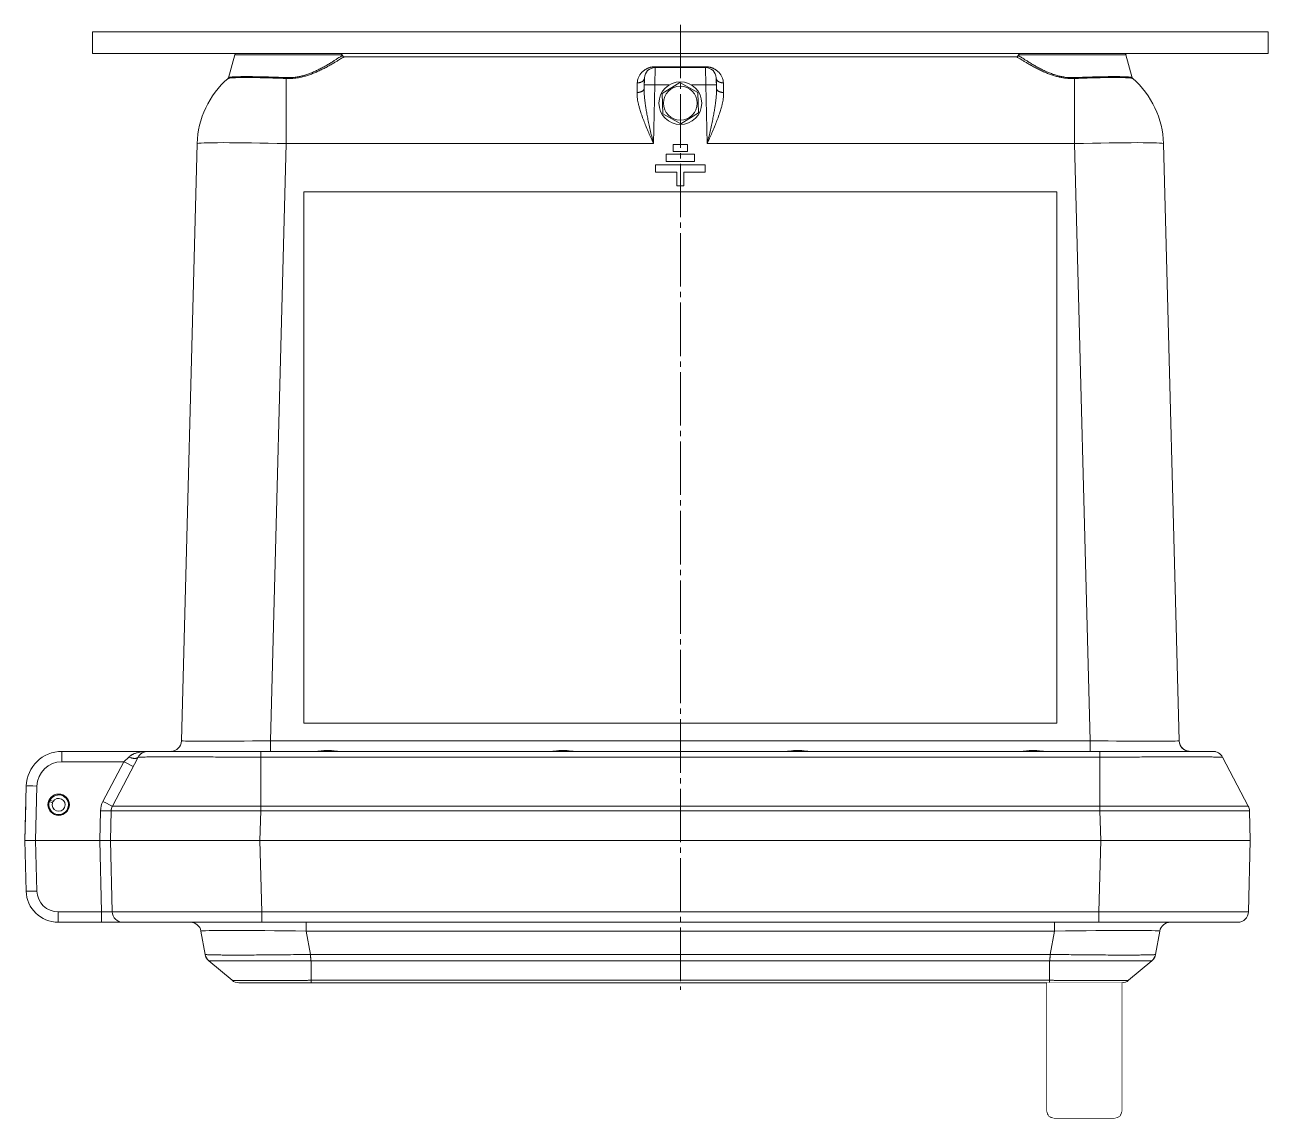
# Model space of a CAD drawing. Header units: millimetres. Extents: x -922 to 949, y -705 to 942.
# Drawn here: x -184 to 165, y -613.6 to -306.6 of the extents above; entities that cross this region are included whole.
import ezdxf

# ---------------------------------------------------------------- set-up
doc = ezdxf.new("R2010")
doc.units = ezdxf.units.MM
for name, pattern in [('K5LT_AUXILIARY', [0]), ('K5LT_AXLED', [19.5, 15, -1.5, 1.5, -1.5]), ('K5LT_THIN', [0])]:
    doc.linetypes.add(name, pattern=pattern)

# ---------------------------------------------------------------- blocks, each defined once
blk = doc.blocks.new('U9')
at = {"color": 232, "linetype": 'K5LT_AUXILIARY', "lineweight": 18, "true_color": 0xc52b79}
for p, q in [((105.73, -353.57), (-105.73, -353.57)), ((-105.73, -353.57), (-105.73, -502.73)), ((105.73, -353.57), (105.73, -502.73)), ((105.73, -502.73), (-105.73, -502.73))]:
    blk.add_line(p, q, dxfattribs=at)
blk = doc.blocks.new('U10')
at = {"color": 7, "linetype": 'K5LT_THIN', "lineweight": 18}
for p, q in [((2.02, -340.2), (-1.98, -340.2)), ((-1.98, -340.2), (-1.98, -342.2)), ((2.02, -342.2), (2.02, -340.2)), ((-4.01, -343), (-4.01, -344.99)), ((3.99, -343), (-4.01, -343)), ((-4.01, -345), (-4.01, -344.99)), ((-4.01, -344.99), (3.99, -344.99)), ((-4.01, -345), (3.99, -345)), ((-1.98, -342.2), (2.02, -342.2)), ((-1.98, -342.2), (-1.98, -342.2)), ((-1.98, -342.2), (2.02, -342.2)), ((2.02, -342.2), (2.02, -342.2)), ((3.99, -344.99), (3.99, -343)), ((3.99, -345), (3.99, -344.99)), ((-7, -345.99), (-7, -347.99)), ((7, -345.99), (-7, -345.99)), ((-7, -347.99), (-1.01, -347.99)), ((-7, -348), (-7, -347.99)), ((-7, -348), (-1.01, -348)), ((-1.01, -347.99), (-1.01, -351.89)), ((0.99, -347.99), (7, -347.99)), ((0.99, -351.89), (0.99, -347.99)), ((0.99, -348), (7, -348)), ((7, -347.99), (7, -345.99)), ((7, -348), (7, -347.99)), ((-1.01, -351.89), (-1.01, -351.89)), ((-1.01, -351.89), (0.99, -351.89)), ((-1.01, -351.89), (0.99, -351.89)), ((0.99, -351.89), (0.99, -351.89))]:
    blk.add_line(p, q, dxfattribs=at)
blk = doc.blocks.new('U8')
at = {"color": 30, "linetype": 'K5LT_AXLED', "lineweight": 18, "true_color": 0xff8000}
blk.add_line((0, -306.65), (0, -577.65), dxfattribs=at)
at = {"color": 7, "linetype": 'K5LT_THIN', "lineweight": 18}
for p, q in [((-165, -314.65), (-165, -308.65)), ((-165, -308.65), (165, -308.65)), ((165, -314.65), (165, -308.65)), ((-165, -314.65), (165, -314.65)), ((-126.83, -321.48), (-125.1, -315.02)), ((-125.1, -315.02), (-94.9, -315.02)), ((-94.83, -315.28), (-94.9, -315.02)), ((-94.84, -315.28), (-94.83, -315.28)), ((-94.36, -315.65), (94.36, -315.65)), ((-94.35, -315.65), (-94.36, -315.65)), ((-94.35, -315.65), (-94.36, -315.65)), ((94.36, -315.65), (94.35, -315.65)), ((94.36, -315.65), (94.35, -315.65)), ((94.83, -315.28), (94.9, -315.02)), ((94.83, -315.28), (94.84, -315.28)), ((94.9, -315.02), (125.1, -315.02)), ((126.83, -321.48), (125.1, -315.02)), ((-7.13, -323.52), (-7.08, -318.65)), ((-7.08, -318.43), (7.08, -318.43)), ((-7.08, -318.43), (-7.08, -318.65)), ((-7.08, -318.65), (7.08, -318.65)), ((7.08, -318.43), (7.08, -318.65)), ((7.13, -323.52), (7.08, -318.65)), ((-126.97, -321.71), (-126.96, -321.71)), ((-126.97, -321.71), (-126.96, -321.71)), ((-126.97, -321.71), (-126.97, -321.71)), ((-126.97, -321.71), (-126.96, -321.71)), ((-126.97, -321.71), (-126.97, -321.71)), ((-126.83, -321.48), (-126.81, -321.46)), ((-110.65, -321.71), (-110.65, -339.99)), ((-12.08, -322.94), (-12.15, -325.63)), ((-10.08, -321.57), (-10.15, -324.48)), ((-10.15, -324.48), (-10.13, -323.52)), ((-10.13, -323.52), (-10.08, -321.57)), ((-7.56, -339.99), (-7.13, -323.52)), ((-7.13, -323.52), (-3.11, -323.52)), ((-5.07, -325.89), (-0.15, -322.88)), ((-0.15, -322.88), (4.92, -325.63)), ((3.11, -323.52), (7.13, -323.52)), ((7.56, -339.99), (7.13, -323.52)), ((10.13, -323.52), (10.08, -321.57)), ((10.08, -321.57), (10.15, -324.48)), ((10.15, -324.48), (10.13, -323.52)), ((12.08, -322.94), (12.15, -325.63)), ((110.65, -339.99), (110.65, -321.71)), ((126.81, -321.46), (126.83, -321.48)), ((-4.92, -331.67), (-5.07, -325.89)), ((4.92, -325.63), (5.07, -331.4)), ((5.07, -331.4), (0.15, -334.42)), ((0.15, -334.42), (-4.92, -331.67)), ((-140.03, -507.73), (-135.64, -339.99)), ((-115.04, -507.73), (-110.65, -339.99)), ((-110.65, -339.99), (-7.56, -339.99)), ((7.56, -339.99), (110.65, -339.99)), ((115.04, -507.73), (110.65, -339.99)), ((140.03, -507.73), (135.64, -339.99)), ((-115.04, -510.65), (-115.04, -507.73)), ((-115.04, -507.73), (115.04, -507.73)), ((115.04, -510.65), (115.04, -507.73)), ((-173.6, -513.57), (-173.6, -510.65)), ((-173.6, -510.65), (-149.54, -510.65)), ((-159.44, -526.02), (-152.19, -512.25)), ((-156.23, -513.57), (-154.84, -512.25)), ((-149.53, -510.65), (-146, -510.65)), ((-149.53, -510.65), (-117.74, -510.65)), ((-146, -510.65), (-143.03, -510.65)), ((-143.03, -510.65), (-124.85, -510.65)), ((-117.78, -512.25), (117.78, -512.25)), ((-117.78, -512.25), (-117.78, -526.02)), ((-117.74, -510.65), (-101.25, -510.65)), ((-103.19, -510.65), (-101.95, -510.65)), ((-96.75, -510.65), (-35.25, -510.65)), ((-96.05, -510.65), (-94.81, -510.65)), ((-37.19, -510.65), (-35.95, -510.65)), ((-30.75, -510.65), (30.75, -510.65)), ((-30.05, -510.65), (-28.81, -510.65)), ((28.81, -510.65), (30.05, -510.65)), ((35.25, -510.65), (96.75, -510.65)), ((35.95, -510.65), (37.19, -510.65)), ((94.81, -510.65), (96.05, -510.65)), ((101.25, -510.65), (117.71, -510.65)), ((101.95, -510.65), (103.19, -510.65)), ((117.71, -510.65), (149.53, -510.65)), ((117.78, -526.02), (117.78, -512.25)), ((124.85, -510.65), (143.03, -510.65)), ((141, -509.86), (141, -509.86)), ((141, -509.86), (141, -509.86)), ((141, -509.86), (141, -509.86)), ((141, -509.86), (141, -509.86)), ((141, -509.86), (141, -509.86)), ((143.03, -510.65), (146, -510.65)), ((146, -510.65), (149.53, -510.65)), ((152.19, -512.25), (159.44, -526.02)), ((-173.6, -513.57), (-156.23, -513.57)), ((-162.09, -524.71), (-156.23, -513.57)), ((-184, -535.65), (-183.6, -520.39)), ((-181, -535.65), (-180.6, -520.39)), ((-183.73, -525.41), (-184, -535.65)), ((-183.73, -525.41), (-184, -535.65)), ((-177.35, -524.68), (-177.11, -524.76)), ((-177.14, -524.2), (-176.92, -524.32)), ((-177.11, -524.76), (-176.21, -525.07)), ((-176.09, -524.78), (-176.92, -524.32)), ((-117.78, -526.02), (117.78, -526.02)), ((-163, -535.65), (-162.78, -527.34)), ((-160, -535.65), (-159.78, -527.34)), ((-160, -535.65), (-159.78, -527.34)), ((-118.01, -535.65), (-117.8, -527.34)), ((-117.8, -527.34), (117.8, -527.34)), ((118.01, -535.65), (117.8, -527.34)), ((160, -535.65), (159.78, -527.34)), ((-184, -535.65), (-183.63, -549.88)), ((-181, -535.65), (-184, -535.65)), ((-181, -535.65), (-180.63, -549.88)), ((-181, -535.65), (-163, -535.65)), ((-163, -535.65), (-162.47, -555.73)), ((-160, -535.65), (-163, -535.65)), ((-160, -535.65), (-159.47, -555.73)), ((-160, -535.65), (-118.01, -535.65)), ((-160, -535.65), (-159.47, -555.73)), ((-118.01, -535.65), (-160, -535.65)), ((118.01, -535.65), (-118.01, -535.65)), ((-118.01, -535.65), (-117.49, -555.73)), ((-118.01, -535.65), (118.01, -535.65)), ((118.01, -535.65), (117.49, -555.73)), ((118.01, -535.65), (160, -535.65)), ((160, -535.65), (118.01, -535.65)), ((160, -535.65), (159.47, -555.73)), ((-162.47, -555.73), (-174.63, -555.73)), ((-174.63, -555.73), (-174.63, -558.65)), ((-162.47, -558.65), (-162.47, -555.73)), ((-117.49, -555.73), (-117.49, -558.65)), ((117.49, -555.73), (-117.49, -555.73)), ((117.49, -558.65), (117.49, -555.73)), ((-162.47, -558.65), (-174.63, -558.65)), ((-156.48, -558.65), (-162.47, -558.65)), ((-159.47, -558.65), (-162.47, -558.65)), ((-156.48, -558.65), (-159.47, -558.65)), ((-117.49, -558.65), (-156.48, -558.65)), ((-134.56, -561.13), (-133.41, -567.68)), ((117.49, -558.65), (-117.49, -558.65)), ((-105.02, -558.65), (-105.02, -561.13)), ((-105.02, -561.13), (-103.86, -567.68)), ((105.02, -561.13), (-105.02, -561.13)), ((105.02, -561.13), (103.86, -567.68)), ((105.02, -558.65), (105.02, -561.13)), ((156.48, -558.65), (117.49, -558.65)), ((134.56, -561.13), (133.41, -567.68)), ((103.86, -567.68), (-103.86, -567.68)), ((-125.84, -574.95), (-132.38, -569.46)), ((-132.38, -569.46), (-131.87, -569.88)), ((-132.38, -569.46), (-132.38, -569.46)), ((-132.38, -569.46), (-132.38, -569.46)), ((-132.38, -569.46), (-132.38, -569.46)), ((-103.67, -569.46), (-103.67, -574.95)), ((103.67, -569.46), (-103.67, -569.46)), ((103.67, -574.95), (103.67, -569.46)), ((132.38, -569.46), (125.84, -574.95)), ((-125.84, -574.95), (-125.84, -574.95)), ((-103.61, -575.65), (-123.91, -575.65)), ((-103.67, -574.95), (-103.67, -574.95)), ((103.67, -574.95), (-103.67, -574.95)), ((103.61, -575.65), (-103.61, -575.65)), ((102.91, -575.65), (102.91, -604.47)), ((102.91, -575.65), (102.91, -597.15)), ((102.91, -575.65), (104.91, -575.65)), ((123.91, -575.65), (103.61, -575.65)), ((103.67, -574.95), (103.67, -574.95)), ((104.91, -575.65), (121.91, -575.65)), ((104.91, -575.65), (104.91, -604.47)), ((121.91, -575.65), (121.91, -604.47)), ((121.91, -575.65), (123.91, -575.65)), ((123.91, -575.65), (123.91, -604.47)), ((125.84, -574.95), (125.84, -574.95)), ((102.91, -597.15), (102.91, -609.15)), ((102.91, -604.47), (102.91, -611.65)), ((104.91, -604.47), (102.91, -604.47)), ((104.91, -606.22), (104.91, -604.47)), ((104.91, -604.47), (121.91, -604.47)), ((104.91, -606.22), (121.91, -606.22)), ((104.91, -606.22), (104.91, -613.65)), ((121.91, -604.47), (123.91, -604.47)), ((121.91, -604.47), (121.91, -606.22)), ((121.91, -606.22), (121.91, -613.65)), ((123.91, -604.47), (123.91, -611.65)), ((104.91, -613.65), (121.91, -613.65))]:
    blk.add_line(p, q, dxfattribs=at)
for centre, radius in [((0, -328.65), 6), ((0, -328.65), 4.75), ((-174.51, -525.65), 3)]:
    blk.add_circle(centre, radius, dxfattribs=at)
for centre, radius, start, end in [((-124.62, -315.15), 0.5, 90.0128, 165), ((-95.38, -315.15), 0.5, 15, 90), ((-94.35, -315.15), 0.5, 195, 270), ((94.35, -315.15), 0.5, 270, 345), ((95.38, -315.15), 0.5, 90, 165), ((124.62, -315.15), 0.5, 15, 90), ((-7.08, -321.65), 3, 90, 178.5), ((-7.08, -321.65), 3, 90, 178.5), ((-7.08, -321.65), 3, 90, 178.5), ((-7.08, -321.65), 3, 90, 178.5), ((7.08, -321.65), 3, 1.5, 90), ((7.08, -321.65), 3, 1.5, 90), ((-110.65, -340.65), 25, 130.7638, 178.5), ((-127.31, -321.35), 0.5, 310.8106, 345.0001), ((127.31, -321.35), 0.5, 194.9995, 229.1889), ((127.31, -321.35), 0.5, 194.9999, 229.1894), ((110.65, -340.65), 25, 1.5, 49.2362), ((-143.03, -507.65), 3, 270, 358.5), ((-143.03, -507.65), 3, 270.0009, 358.4991), ((143.03, -507.65), 3, 181.4991, 270.0009), ((143.03, -507.65), 3, 181.5, 270), ((143.03, -507.65), 3, 181.5009, 266.1229), ((-173.6, -520.65), 10, 90, 178.5), ((-173.6, -520.65), 10, 90, 178.5), ((-149.53, -513.65), 3, 90, 152.2396), ((-149.53, -513.65), 3, 90, 102.5892), ((-143.03, -507.65), 3, 270, 274.6109), ((143.03, -507.65), 3, 246.0507, 270), ((149.53, -513.65), 3, 77.4108, 90), ((149.53, -513.65), 3, 27.7604, 90), ((-173.6, -520.57), 7, 90, 178.5), ((-174.51, -525.65), 2.75, 161.1136, 151.1136), ((-174.51, -525.65), 2.75, 151.1136, 161.1136), ((-174.51, -525.65), 1.8, 161.1136, 151.1136), ((-174.51, -525.65), 1.8, 151.1136, 161.1136), ((-156.78, -527.5), 6, 152.2396, 178.5), ((-156.78, -527.42), 3, 152.2396, 178.5), ((-156.78, -527.42), 3, 152.2718, 178.5), ((-156.78, -527.42), 3, 152.2718, 178.5), ((-156.78, -527.42), 3, 152.2376, 169.1691), ((156.78, -527.42), 3, 1.5, 27.7604), ((156.78, -527.42), 3, 27.7278, 27.7604), ((-174.63, -549.65), 9, 181.5, 270), ((-174.63, -549.65), 9, 181.5, 270), ((-174.63, -549.73), 6, 181.5, 270), ((-156.48, -555.65), 3, 181.4995, 270.0005), ((-156.48, -555.65), 3, 181.5, 270), ((-156.48, -555.65), 3, 181.4996, 270.0005), ((-156.48, -555.65), 3, 181.4991, 270.0009), ((-156.48, -555.65), 3, 181.5009, 181.5155), ((156.48, -555.65), 3, 270, 358.5), ((-137.52, -561.65), 3, 10, 90), ((137.52, -561.65), 3, 90, 170), ((-130.45, -567.16), 3, 190, 230), ((-130.45, -567.16), 3, 204.6811, 230.0234), ((130.45, -567.16), 3, 310, 350), ((130.45, -567.16), 3, 309.9791, 335.0186), ((130.45, -567.16), 3, 310.0034, 335.0189), ((-130.45, -567.16), 3, 229.9947, 230.0209), ((-123.91, -572.65), 3, 230, 270), ((123.91, -572.65), 3, 270, 310), ((104.91, -611.65), 2, 180, 270), ((121.91, -611.65), 2, 270, 0)]:
    blk.add_arc(centre, radius, start, end, dxfattribs=at)
for centre, major_axis, ratio, start_param, end_param in [((-94.36, -315.15), (0, -0.5), 0.999145, 4.974188, 6.283185), ((-94.36, -315.15), (0, -0.5), 0.999145, 6.283171, 6.283185), ((94.36, -315.15), (0, -0.5), 0.999145, 0.000015, 1.308997), ((94.36, -315.15), (0, -0.5), 0.999145, 0, 0.000015), ((94.36, -315.15), (0, -0.5), 0.999145, 0, 0.000015), ((-7.13, -323.6), (-3, 0.08), 0.026168, 4.713074, 6.283185), ((7.13, -323.6), (-3, -0.08), 0.026168, 3.141593, 4.711704), ((-110.65, -340.65), (-24.99, 0.65), 0.026168, 4.713074, 6.283185), ((110.65, -340.65), (-24.99, -0.65), 0.026168, 3.141593, 4.711704), ((-115.02, -507.65), (25.01, 0.08), 0.003137, 3.141501, 4.711612), ((115.02, -507.65), (-25.01, 0.08), 0.003137, 1.571574, 3.141683), ((-156.23, -513.49), (2.65, -1.4), 0.023166, 4.724582, 6.283185), ((-180.6, -520.47), (-3, 0.08), 0.026168, 4.713074, 6.283185), ((-162.09, -524.63), (2.65, -1.4), 0.023166, 4.724582, 6.283185), ((-162.78, -527.26), (3, -0.08), 0.026168, 4.713074, 6.283185), ((-180.63, -549.81), (3, 0.08), 0.026168, 3.141593, 4.711704), ((-162.48, -555.65), (3, -0.08), 0.026096, 4.714442, 6.28454), ((-117.46, -555.65), (42.01, 0.08), 0.001868, 3.141638, 4.711749), ((117.46, -555.65), (-42.01, 0.08), 0.001868, 1.571436, 3.141547), ((-104.01, -561.65), (30.55, -0.52), 0.016488, 1.604154, 3.144792), ((104.01, -561.65), (-30.55, -0.52), 0.016488, 3.138394, 4.679032), ((104.91, -604.47), (-2, 0), 0.875831, 0, 1.570796), ((113.41, -610.04), (5, 0), 0.55104, 0, 3.141593), ((121.91, -604.47), (2, 0), 0.875831, 4.712389, 6.283185), ((113.41, -610.04), (5, 0), 0.55104, 3.141593, 4.712389), ((113.41, -610.04), (5, 0), 0.55104, 4.712389, 6.283185)]:
    blk.add_ellipse(centre, major_axis=major_axis, ratio=ratio, start_param=start_param, end_param=end_param, dxfattribs=at)
for points, knots in [([(-110.65, -321.71), (-110.58, -321.72), (-110.44, -321.72), (-110.23, -321.73), (-109.96, -321.73), (-109.59, -321.72), (-109.03, -321.7), (-108.32, -321.64), (-107.39, -321.52), (-106.34, -321.32), (-105.19, -321.02), (-104.07, -320.66), (-102.96, -320.24), (-101.86, -319.78), (-100.77, -319.26), (-99.68, -318.71), (-98.62, -318.13), (-97.62, -317.56), (-96.74, -317.03), (-95.99, -316.58), (-95.4, -316.22), (-94.94, -315.94), (-94.63, -315.77), (-94.44, -315.67), (-94.38, -315.65), (-94.36, -315.65)], [0, 0, 0, 0, 0.207483, 0.403571, 0.627398, 0.989337, 1.496015, 2.253665, 3.10773, 4.279625, 5.462865, 6.749559, 8.009249, 9.337362, 10.794217, 12.292692, 13.936978, 15.634131, 17.34526, 19.003426, 20.587026, 22.10366, 23.529993, 24.824732, 26, 26, 26, 26]), ([(-110.63, -321.46), (-110.2, -321.48), (-109.38, -321.48), (-108.17, -321.38), (-107.05, -321.19), (-105.94, -320.94), (-104.86, -320.61), (-103.75, -320.21), (-102.67, -319.75), (-101.58, -319.24), (-100.51, -318.69), (-99.45, -318.1), (-98.45, -317.5), (-97.53, -316.94), (-96.75, -316.44), (-96.1, -316.02), (-95.6, -315.7), (-95.23, -315.47), (-95, -315.34), (-94.89, -315.29), (-94.85, -315.28), (-94.84, -315.28)], [0, 0, 0, 0, 1.09156, 2.106498, 3.104292, 4.037783, 5.102186, 6.144185, 7.319869, 8.470809, 9.761629, 11.096137, 12.535766, 13.98947, 15.418593, 16.780692, 18.084162, 19.306896, 20.585916, 21.467611, 22, 22, 22, 22]), ([(94.36, -315.65), (94.39, -315.65), (94.49, -315.69), (94.78, -315.85), (95.17, -316.08), (95.67, -316.38), (96.32, -316.78), (97.12, -317.26), (98.05, -317.81), (99.1, -318.39), (100.21, -318.98), (101.34, -319.54), (102.47, -320.05), (103.6, -320.49), (104.72, -320.88), (105.81, -321.19), (106.85, -321.42), (107.82, -321.59), (108.69, -321.68), (109.44, -321.72), (110, -321.73), (110.38, -321.72), (110.57, -321.72), (110.65, -321.71)], [0, 0, 0, 0, 1.617513, 3.031091, 4.321569, 5.687218, 7.158197, 8.678313, 10.25319, 11.82977, 13.338792, 14.763621, 16.064593, 17.308709, 18.480218, 19.574868, 20.555194, 21.45362, 22.287394, 22.963651, 23.48239, 23.791856, 24, 24, 24, 24]), ([(94.84, -315.28), (94.87, -315.28), (94.97, -315.32), (95.24, -315.48), (95.62, -315.71), (96.11, -316.03), (96.73, -316.43), (97.51, -316.92), (98.42, -317.49), (99.44, -318.09), (100.51, -318.69), (101.57, -319.23), (102.6, -319.72), (103.63, -320.16), (104.69, -320.55), (105.76, -320.89), (106.83, -321.15), (107.84, -321.33), (108.8, -321.44), (109.71, -321.48), (110.33, -321.48), (110.63, -321.46)], [0, 0, 0, 0, 1.480965, 2.775866, 3.960746, 5.214268, 6.566735, 7.965136, 9.415576, 10.87088, 12.266858, 13.51598, 14.635121, 15.69756, 16.737375, 17.787406, 18.741895, 19.648958, 20.441577, 21.223048, 22, 22, 22, 22]), ([(-12.08, -322.94), (-12.07, -322.75), (-12.04, -322.41), (-11.94, -321.96), (-11.82, -321.57), (-11.67, -321.22), (-11.5, -320.88), (-11.28, -320.54), (-11.04, -320.22), (-10.79, -319.94), (-10.54, -319.71), (-10.31, -319.52), (-10.08, -319.35), (-9.86, -319.21), (-9.65, -319.08), (-9.45, -318.98), (-9.27, -318.89), (-9.1, -318.82), (-8.94, -318.76), (-8.78, -318.7), (-8.62, -318.65), (-8.44, -318.6), (-8.24, -318.55), (-8.05, -318.51), (-7.88, -318.49), (-7.73, -318.47), (-7.58, -318.45), (-7.43, -318.44), (-7.26, -318.43), (-7.14, -318.43), (-7.08, -318.43)], [0, 0, 0, 0, 2.550047, 4.78624, 6.607943, 8.426415, 10.341997, 12.324783, 14.330915, 16.081505, 17.673742, 19.012495, 20.235442, 21.375939, 22.404911, 23.293166, 24.046077, 24.714222, 25.353487, 25.913803, 26.453726, 27.077516, 27.722029, 28.361855, 28.835678, 29.263521, 29.646494, 30.060336, 30.511505, 31, 31, 31, 31]), ([(12.08, -322.94), (12.07, -322.75), (12.04, -322.41), (11.94, -321.96), (11.82, -321.57), (11.67, -321.22), (11.5, -320.88), (11.28, -320.54), (11.04, -320.22), (10.79, -319.94), (10.54, -319.71), (10.31, -319.52), (10.08, -319.35), (9.86, -319.21), (9.65, -319.08), (9.45, -318.98), (9.27, -318.89), (9.1, -318.82), (8.94, -318.76), (8.78, -318.7), (8.62, -318.65), (8.44, -318.6), (8.24, -318.55), (8.05, -318.51), (7.88, -318.49), (7.73, -318.47), (7.58, -318.45), (7.43, -318.44), (7.26, -318.43), (7.14, -318.43), (7.08, -318.43)], [0, 0, 0, 0, 2.550047, 4.78624, 6.607943, 8.426415, 10.341997, 12.324783, 14.330915, 16.081505, 17.673742, 19.012495, 20.235442, 21.375939, 22.404911, 23.293166, 24.046077, 24.714222, 25.353487, 25.913803, 26.453726, 27.077516, 27.722029, 28.361855, 28.835678, 29.263521, 29.646494, 30.060336, 30.511505, 31, 31, 31, 31]), ([(-126.97, -321.71), (-126.93, -321.68), (-126.77, -321.63), (-126.3, -321.56), (-125.67, -321.51), (-124.88, -321.48), (-123.89, -321.45), (-122.72, -321.44), (-121.39, -321.44), (-119.92, -321.45), (-118.34, -321.47), (-116.66, -321.51), (-114.86, -321.56), (-113.13, -321.62), (-111.7, -321.67), (-110.93, -321.7), (-110.65, -321.71)], [0, 0, 0, 0, 1.502897, 2.824209, 4.008597, 5.228277, 6.507648, 7.766452, 9.036941, 10.300048, 11.582755, 12.836909, 14.090896, 15.44206, 16.425931, 17, 17, 17, 17]), ([(-126.81, -321.46), (-126.78, -321.43), (-126.62, -321.38), (-126.14, -321.31), (-125.49, -321.26), (-124.68, -321.22), (-123.67, -321.2), (-122.51, -321.18), (-121.18, -321.18), (-119.72, -321.2), (-118.14, -321.22), (-116.47, -321.26), (-114.69, -321.31), (-113, -321.37), (-111.63, -321.42), (-110.9, -321.45), (-110.63, -321.46)], [0, 0, 0, 0, 1.518397, 2.885417, 4.094666, 5.351259, 6.608447, 7.873396, 9.137235, 10.402405, 11.667785, 12.93489, 14.18056, 15.518841, 16.451042, 17, 17, 17, 17]), ([(-110.65, -321.71), (-110.65, -321.69), (-110.64, -321.65), (-110.63, -321.56), (-110.63, -321.5), (-110.63, -321.46)], [0, 0, 0, 0, 1.90703, 3.72109, 6, 6, 6, 6]), ([(-12.15, -325.63), (-12.04, -325.63), (-11.82, -325.63), (-11.53, -325.59), (-11.27, -325.53), (-11.03, -325.45), (-10.81, -325.35), (-10.62, -325.23), (-10.45, -325.1), (-10.32, -324.95), (-10.22, -324.8), (-10.17, -324.64), (-10.15, -324.53), (-10.15, -324.48)], [0, 0, 0, 0, 1.549146, 2.896749, 4.098329, 5.335905, 6.61334, 7.855889, 9.095322, 10.295652, 11.656619, 12.880695, 14, 14, 14, 14]), ([(-12.08, -322.94), (-11.96, -322.94), (-11.75, -322.93), (-11.45, -322.88), (-11.19, -322.81), (-10.96, -322.71), (-10.74, -322.59), (-10.54, -322.46), (-10.38, -322.3), (-10.25, -322.13), (-10.15, -321.95), (-10.09, -321.76), (-10.08, -321.64), (-10.08, -321.57)], [0, 0, 0, 0, 1.547865, 2.894845, 4.095733, 5.329435, 6.598884, 7.845389, 9.08899, 10.331623, 11.543795, 12.76821, 14, 14, 14, 14]), ([(-10.15, -324.48), (-10.16, -324.75), (-10.16, -325.31), (-10.13, -326.18), (-10.05, -327.12), (-9.95, -328.11), (-9.8, -329.21), (-9.61, -330.41), (-9.37, -331.77), (-9.08, -333.25), (-8.73, -334.88), (-8.35, -336.59), (-7.95, -338.31), (-7.69, -339.44), (-7.56, -339.99)], [0, 0, 0, 0, 0.821923, 1.73424, 2.635546, 3.636758, 4.658643, 5.856767, 7.146175, 8.568204, 10.124771, 11.792836, 13.436605, 15, 15, 15, 15]), ([(10.15, -324.48), (10.16, -324.75), (10.16, -325.31), (10.13, -326.18), (10.05, -327.12), (9.95, -328.11), (9.8, -329.21), (9.61, -330.41), (9.37, -331.77), (9.08, -333.25), (8.73, -334.88), (8.35, -336.59), (7.95, -338.31), (7.69, -339.44), (7.56, -339.99)], [0, 0, 0, 0, 0.821923, 1.73424, 2.635546, 3.636758, 4.658643, 5.856767, 7.146175, 8.568204, 10.124771, 11.792836, 13.436605, 15, 15, 15, 15]), ([(12.08, -322.94), (11.96, -322.94), (11.75, -322.93), (11.45, -322.88), (11.19, -322.81), (10.96, -322.71), (10.74, -322.59), (10.54, -322.46), (10.39, -322.31), (10.27, -322.16), (10.19, -322.01), (10.13, -321.89), (10.1, -321.79), (10.09, -321.7), (10.08, -321.63), (10.08, -321.59), (10.08, -321.57)], [0, 0, 0, 0, 1.879559, 3.515198, 4.973376, 6.471575, 8.012526, 9.516331, 11.003952, 12.354765, 13.582207, 14.582968, 15.391102, 16.020273, 16.528625, 17, 17, 17, 17]), ([(12.15, -325.63), (12.04, -325.63), (11.82, -325.63), (11.53, -325.59), (11.27, -325.53), (11.03, -325.45), (10.81, -325.35), (10.62, -325.23), (10.45, -325.1), (10.32, -324.95), (10.22, -324.8), (10.17, -324.64), (10.15, -324.53), (10.15, -324.48)], [0, 0, 0, 0, 1.549107, 2.89669, 4.098304, 5.335891, 6.613609, 7.856626, 9.096871, 10.297746, 11.659015, 12.882286, 14, 14, 14, 14]), ([(110.63, -321.46), (111.37, -321.43), (112.79, -321.38), (114.75, -321.31), (116.52, -321.26), (118.17, -321.22), (119.74, -321.2), (121.2, -321.18), (122.52, -321.18), (123.69, -321.2), (124.69, -321.22), (125.51, -321.26), (126.16, -321.31), (126.56, -321.37), (126.75, -321.42), (126.8, -321.45), (126.81, -321.46)], [0, 0, 0, 0, 1.518383, 2.885391, 4.094631, 5.35122, 6.608408, 7.873357, 9.137197, 10.402368, 11.667748, 12.934854, 14.180524, 15.518806, 16.451018, 17, 17, 17, 17]), ([(110.65, -321.71), (110.65, -321.69), (110.64, -321.65), (110.63, -321.56), (110.63, -321.5), (110.63, -321.46)], [0, 0, 0, 0, 1.919367, 3.758102, 6, 6, 6, 6]), ([(110.65, -321.71), (111.37, -321.68), (112.72, -321.63), (114.59, -321.57), (116.26, -321.52), (117.86, -321.48), (119.41, -321.46), (120.9, -321.44), (122.27, -321.44), (123.5, -321.45), (124.56, -321.47), (125.45, -321.5), (126.17, -321.55), (126.65, -321.61), (126.89, -321.66), (126.95, -321.7), (126.97, -321.71)], [0, 0, 0, 0, 1.458892, 2.727934, 3.865441, 5.031347, 6.263484, 7.508166, 8.781308, 10.033181, 11.318467, 12.582541, 13.859655, 15.2533, 16.307533, 17, 17, 17, 17]), ([(126.97, -321.71), (126.95, -321.69), (126.9, -321.65), (126.85, -321.56), (126.82, -321.5), (126.81, -321.46)], [0, 0, 0, 0, 1.906994, 3.720983, 6, 6, 6, 6]), ([(-12.15, -325.63), (-12.16, -325.94), (-12.14, -326.52), (-12.05, -327.36), (-11.92, -328.15), (-11.76, -328.93), (-11.52, -329.87), (-11.18, -331.01), (-10.71, -332.39), (-10.16, -333.85), (-9.54, -335.39), (-8.89, -336.93), (-8.22, -338.48), (-7.78, -339.5), (-7.56, -339.99)], [0, 0, 0, 0, 1.035085, 1.950803, 2.76017, 3.567954, 4.460747, 5.738995, 7.165855, 8.779456, 10.237999, 11.911745, 13.489633, 15, 15, 15, 15]), ([(12.15, -325.63), (12.16, -325.94), (12.14, -326.52), (12.05, -327.36), (11.92, -328.15), (11.76, -328.93), (11.52, -329.87), (11.18, -331.01), (10.71, -332.39), (10.16, -333.85), (9.54, -335.39), (8.89, -336.93), (8.22, -338.48), (7.78, -339.5), (7.56, -339.99)], [0, 0, 0, 0, 1.035085, 1.950803, 2.76017, 3.567954, 4.460747, 5.738995, 7.165855, 8.779456, 10.237999, 11.911745, 13.489633, 15, 15, 15, 15]), ([(-154.84, -512.25), (-154.77, -512.18), (-154.62, -512.05), (-154.4, -511.89), (-154.21, -511.77), (-154.06, -511.68), (-153.93, -511.61), (-153.78, -511.53), (-153.6, -511.44), (-153.35, -511.33), (-153.03, -511.21), (-152.65, -511.08), (-152.23, -510.96), (-151.75, -510.86), (-151.24, -510.77), (-150.69, -510.7), (-150.12, -510.66), (-149.74, -510.65), (-149.54, -510.65)], [0, 0, 0, 0, 1.036247, 1.94329, 2.660703, 3.191812, 3.665822, 4.182976, 4.851975, 5.74383, 6.910149, 8.251321, 9.762537, 11.388005, 13.172315, 15.041593, 17.003158, 19, 19, 19, 19]), ([(-152.19, -512.25), (-152.22, -512.31), (-152.3, -512.41), (-152.46, -512.52), (-152.65, -512.59), (-152.86, -512.63), (-153.1, -512.65), (-153.36, -512.64), (-153.64, -512.61), (-153.94, -512.55), (-154.25, -512.47), (-154.55, -512.37), (-154.75, -512.29), (-154.84, -512.25)], [0, 0, 0, 0, 1.595512, 3.030427, 4.278771, 5.551398, 6.795897, 8.036909, 9.274862, 10.515469, 11.737036, 12.898547, 14, 14, 14, 14]), ([(-152.19, -512.25), (-152.18, -512.25), (-152.16, -512.25), (-152.13, -512.25), (-152.1, -512.25), (-152.06, -512.25), (-152.02, -512.25), (-151.98, -512.25), (-151.92, -512.25), (-151.86, -512.25), (-151.78, -512.24), (-151.67, -512.24), (-151.51, -512.24), (-151.26, -512.24), (-150.85, -512.24), (-150.22, -512.24), (-149.33, -512.23), (-148.29, -512.23), (-147.13, -512.23), (-145.75, -512.23), (-143.97, -512.23), (-141.7, -512.23), (-139.07, -512.23), (-136.24, -512.23), (-133.38, -512.23), (-130.59, -512.24), (-128, -512.24), (-125.66, -512.24), (-123.59, -512.24), (-121.7, -512.25), (-120.06, -512.25), (-118.73, -512.25), (-118.03, -512.25), (-117.78, -512.25)], [0, 0, 0, 0, 0.368594, 0.768672, 1.178826, 1.578789, 1.922383, 2.222305, 2.508038, 2.794273, 3.122063, 3.524345, 4.060564, 4.784624, 5.774502, 7.185203, 8.771067, 10.358214, 11.750948, 13.221495, 15.111085, 17.262068, 19.551159, 21.7191, 23.833627, 25.774483, 27.513445, 29.045691, 30.352102, 31.525287, 32.641233, 33.497006, 34, 34, 34, 34]), ([(-151.71, -511.59), (-151.63, -511.5), (-151.54, -511.41), (-151.35, -511.26), (-151.25, -511.18), (-151.04, -511.05), (-150.93, -510.99), (-150.7, -510.88), (-150.59, -510.84), (-150.38, -510.77), (-150.28, -510.75), (-150.19, -510.72)], [0, 0, 0, 0, 4.90043, 4.90043, 10.206411, 10.206411, 15.877312, 15.877312, 21.858078, 21.858078, 26.642745, 26.642745, 26.642745, 26.642745]), ([(-117.74, -510.65), (-117.75, -510.65), (-117.75, -510.67), (-117.76, -510.76), (-117.76, -510.89), (-117.77, -511.07), (-117.77, -511.28), (-117.77, -511.54), (-117.78, -511.81), (-117.78, -512.05), (-117.78, -512.19), (-117.78, -512.25)], [0, 0, 0, 0, 1.71828, 3.216869, 4.554146, 5.926715, 7.335472, 8.734057, 10.178376, 11.27103, 12, 12, 12, 12]), ([(-99, -510.39), (-99.15, -510.39), (-99.42, -510.4), (-99.8, -510.42), (-100.12, -510.45), (-100.44, -510.49), (-100.83, -510.54), (-101.25, -510.6), (-101.63, -510.64), (-101.86, -510.65), (-101.95, -510.65)], [0, 0, 0, 0, 1.485516, 2.776913, 3.77101, 4.790444, 6.207786, 7.979761, 9.648501, 11, 11, 11, 11]), ([(-96.75, -510.65), (-96.92, -510.65), (-97.19, -510.66), (-97.58, -510.68), (-97.87, -510.69), (-98.11, -510.7), (-98.3, -510.71), (-98.48, -510.71), (-98.73, -510.72), (-99.01, -510.72), (-99.32, -510.72), (-99.63, -510.71), (-99.93, -510.7), (-100.27, -510.68), (-100.62, -510.67), (-100.95, -510.65), (-101.16, -510.65), (-101.25, -510.65)], [0, 0, 0, 0, 2.232208, 3.557904, 4.792848, 5.665137, 6.317565, 7.05624, 7.752483, 9.068697, 10.325097, 11.27291, 12.620167, 13.748678, 15.286814, 16.83572, 18, 18, 18, 18]), ([(-99, -510.39), (-98.85, -510.39), (-98.58, -510.4), (-98.2, -510.42), (-97.88, -510.45), (-97.56, -510.49), (-97.17, -510.54), (-96.75, -510.6), (-96.37, -510.64), (-96.14, -510.65), (-96.05, -510.65)], [0, 0, 0, 0, 1.485516, 2.776913, 3.77101, 4.790443, 6.207786, 7.97976, 9.648501, 11, 11, 11, 11]), ([(-33, -510.39), (-33.15, -510.39), (-33.42, -510.4), (-33.8, -510.42), (-34.12, -510.45), (-34.44, -510.49), (-34.83, -510.54), (-35.25, -510.6), (-35.63, -510.64), (-35.86, -510.65), (-35.95, -510.65)], [0, 0, 0, 0, 1.485516, 2.776913, 3.77101, 4.790444, 6.207786, 7.979761, 9.648501, 11, 11, 11, 11]), ([(-30.75, -510.65), (-30.92, -510.65), (-31.19, -510.66), (-31.58, -510.68), (-31.87, -510.69), (-32.11, -510.7), (-32.3, -510.71), (-32.48, -510.71), (-32.73, -510.72), (-33.01, -510.72), (-33.32, -510.72), (-33.63, -510.71), (-33.93, -510.7), (-34.27, -510.68), (-34.62, -510.67), (-34.95, -510.65), (-35.16, -510.65), (-35.25, -510.65)], [0, 0, 0, 0, 2.232208, 3.557904, 4.792848, 5.665137, 6.317565, 7.05624, 7.752483, 9.068697, 10.325097, 11.27291, 12.620167, 13.748678, 15.286814, 16.83572, 18, 18, 18, 18]), ([(-33, -510.39), (-32.85, -510.39), (-32.58, -510.4), (-32.2, -510.42), (-31.88, -510.45), (-31.56, -510.49), (-31.17, -510.54), (-30.75, -510.6), (-30.37, -510.64), (-30.14, -510.65), (-30.05, -510.65)], [0, 0, 0, 0, 1.485516, 2.776913, 3.77101, 4.790443, 6.207786, 7.97976, 9.648501, 11, 11, 11, 11]), ([(33, -510.39), (32.85, -510.39), (32.58, -510.4), (32.2, -510.42), (31.88, -510.45), (31.56, -510.49), (31.17, -510.54), (30.75, -510.6), (30.37, -510.64), (30.14, -510.65), (30.05, -510.65)], [0, 0, 0, 0, 1.485516, 2.776913, 3.77101, 4.790444, 6.207786, 7.979761, 9.648501, 11, 11, 11, 11]), ([(35.25, -510.65), (35.08, -510.65), (34.81, -510.66), (34.42, -510.68), (34.13, -510.69), (33.89, -510.7), (33.7, -510.71), (33.52, -510.71), (33.27, -510.72), (32.99, -510.72), (32.68, -510.72), (32.37, -510.71), (32.07, -510.7), (31.73, -510.68), (31.38, -510.67), (31.05, -510.65), (30.84, -510.65), (30.75, -510.65)], [0, 0, 0, 0, 2.232208, 3.557904, 4.792848, 5.665137, 6.317565, 7.05624, 7.752483, 9.068697, 10.325097, 11.27291, 12.620167, 13.748678, 15.286814, 16.83572, 18, 18, 18, 18]), ([(33, -510.39), (33.15, -510.39), (33.42, -510.4), (33.8, -510.42), (34.12, -510.45), (34.44, -510.49), (34.83, -510.54), (35.25, -510.6), (35.63, -510.64), (35.86, -510.65), (35.95, -510.65)], [0, 0, 0, 0, 1.485516, 2.776913, 3.77101, 4.790443, 6.207786, 7.97976, 9.648501, 11, 11, 11, 11]), ([(99, -510.39), (98.85, -510.39), (98.58, -510.4), (98.2, -510.42), (97.88, -510.45), (97.56, -510.49), (97.17, -510.54), (96.75, -510.6), (96.37, -510.64), (96.14, -510.65), (96.05, -510.65)], [0, 0, 0, 0, 1.485516, 2.776913, 3.77101, 4.790444, 6.207786, 7.979761, 9.648501, 11, 11, 11, 11]), ([(101.25, -510.65), (101.08, -510.65), (100.81, -510.66), (100.42, -510.68), (100.13, -510.69), (99.89, -510.7), (99.7, -510.71), (99.52, -510.71), (99.27, -510.72), (98.99, -510.72), (98.68, -510.72), (98.37, -510.71), (98.07, -510.7), (97.73, -510.68), (97.38, -510.67), (97.05, -510.65), (96.84, -510.65), (96.75, -510.65)], [0, 0, 0, 0, 2.232208, 3.557904, 4.792848, 5.665137, 6.317565, 7.05624, 7.752483, 9.068697, 10.325097, 11.27291, 12.620167, 13.748678, 15.286814, 16.83572, 18, 18, 18, 18]), ([(99, -510.39), (99.15, -510.39), (99.42, -510.4), (99.8, -510.42), (100.12, -510.45), (100.44, -510.49), (100.83, -510.54), (101.25, -510.6), (101.63, -510.64), (101.86, -510.65), (101.95, -510.65)], [0, 0, 0, 0, 1.485516, 2.776913, 3.77101, 4.790443, 6.207786, 7.97976, 9.648501, 11, 11, 11, 11]), ([(117.71, -510.65), (117.71, -510.65), (117.72, -510.67), (117.74, -510.76), (117.75, -510.89), (117.76, -511.07), (117.76, -511.27), (117.77, -511.5), (117.77, -511.73), (117.78, -511.98), (117.78, -512.16), (117.78, -512.25)], [0, 0, 0, 0, 1.719082, 3.218435, 4.555715, 5.928443, 7.330021, 8.587216, 9.722234, 10.821303, 12, 12, 12, 12]), ([(117.78, -512.25), (117.97, -512.25), (118.36, -512.25), (118.96, -512.25), (119.58, -512.25), (120.18, -512.25), (120.73, -512.25), (121.23, -512.25), (121.7, -512.25), (122.18, -512.25), (122.71, -512.24), (123.37, -512.24), (124.23, -512.24), (125.4, -512.24), (127, -512.24), (129.01, -512.24), (131.27, -512.23), (133.45, -512.23), (135.5, -512.23), (137.6, -512.23), (139.91, -512.23), (142.37, -512.23), (144.68, -512.23), (146.7, -512.23), (148.35, -512.23), (149.63, -512.24), (150.56, -512.24), (151.21, -512.24), (151.65, -512.24), (151.94, -512.25), (152.1, -512.25), (152.16, -512.25), (152.18, -512.25), (152.19, -512.25)], [0, 0, 0, 0, 0.368594, 0.768672, 1.178826, 1.578789, 1.922383, 2.222305, 2.508038, 2.794273, 3.122063, 3.524345, 4.060564, 4.784624, 5.774502, 7.185203, 8.771067, 10.358214, 11.750948, 13.221495, 15.111085, 17.262068, 19.551159, 21.7191, 23.833627, 25.774483, 27.513445, 29.045691, 30.352102, 31.525287, 32.641233, 33.497006, 34, 34, 34, 34]), ([(-159.44, -526.02), (-159.44, -526.02), (-159.2, -526.02), (-158.23, -526.02), (-156.83, -526.02), (-155, -526.02), (-152.68, -526.02), (-149.91, -526.02), (-146.77, -526.02), (-143.27, -526.02), (-139.45, -526.02), (-135.36, -526.02), (-131.08, -526.02), (-126.68, -526.02), (-122.25, -526.02), (-119.26, -526.02), (-117.78, -526.02)], [0, 0, 0, 0, 1.464793, 2.743647, 3.89252, 5.073023, 6.29356, 7.491446, 8.69167, 9.889752, 11.090578, 12.293108, 13.504145, 14.672355, 15.841216, 17, 17, 17, 17]), ([(-117.8, -527.34), (-117.79, -527.08), (-117.79, -526.72), (-117.78, -526.28), (-117.78, -526.11), (-117.78, -526.02)], [0, 0, 0, 0, 3.438848, 4.772181, 6, 6, 6, 6]), ([(117.78, -526.02), (119.66, -526.02), (123.18, -526.02), (128.09, -526.02), (132.51, -526.02), (136.68, -526.02), (140.68, -526.02), (144.42, -526.02), (147.81, -526.02), (150.84, -526.02), (153.45, -526.02), (155.64, -526.02), (157.34, -526.02), (158.56, -526.02), (159.28, -526.02), (159.44, -526.02), (159.44, -526.02)], [0, 0, 0, 0, 1.464793, 2.743647, 3.89252, 5.073023, 6.29356, 7.491446, 8.69167, 9.889752, 11.090578, 12.293108, 13.504145, 14.672355, 15.841216, 17, 17, 17, 17]), ([(117.8, -527.34), (117.79, -527.08), (117.79, -526.72), (117.78, -526.28), (117.78, -526.11), (117.78, -526.02)], [0, 0, 0, 0, 3.438099, 4.771432, 6, 6, 6, 6]), ([(-159.78, -527.34), (-159.78, -527.34), (-159.53, -527.34), (-158.53, -527.34), (-157.09, -527.34), (-155.22, -527.34), (-152.86, -527.33), (-150.06, -527.33), (-146.86, -527.33), (-143.31, -527.33), (-139.44, -527.33), (-135.3, -527.34), (-130.97, -527.34), (-126.55, -527.34), (-122.15, -527.34), (-119.23, -527.34), (-117.8, -527.34)], [0, 0, 0, 0, 1.491154, 2.790701, 3.944874, 5.127546, 6.3426, 7.54272, 8.745978, 9.948088, 11.150935, 12.352946, 13.563126, 14.740931, 15.889423, 17, 17, 17, 17]), ([(117.8, -527.34), (119.73, -527.34), (123.34, -527.34), (128.35, -527.34), (132.83, -527.34), (137.03, -527.34), (141.05, -527.33), (144.81, -527.33), (148.22, -527.33), (151.25, -527.33), (153.87, -527.33), (156.06, -527.34), (157.75, -527.34), (158.94, -527.34), (159.63, -527.34), (159.78, -527.34), (159.78, -527.34)], [0, 0, 0, 0, 1.491154, 2.790701, 3.944874, 5.127546, 6.3426, 7.54272, 8.745978, 9.948088, 11.150935, 12.352946, 13.563126, 14.740931, 15.889423, 17, 17, 17, 17]), ([(-103.86, -567.68), (-105.16, -567.7), (-107.6, -567.73), (-111, -567.76), (-114.05, -567.8), (-116.92, -567.82), (-119.69, -567.84), (-122.28, -567.85), (-124.65, -567.86), (-126.78, -567.85), (-128.65, -567.84), (-130.24, -567.82), (-131.49, -567.8), (-132.39, -567.77), (-132.98, -567.74), (-133.33, -567.71), (-133.41, -567.69), (-133.41, -567.68)], [0, 0, 0, 0, 1.516428, 2.838508, 4.015016, 5.22216, 6.462243, 7.686767, 8.910863, 10.133431, 11.357322, 12.583781, 13.811572, 14.946786, 15.991193, 16.978671, 18, 18, 18, 18]), ([(-103.86, -567.68), (-103.85, -567.84), (-103.82, -568.12), (-103.78, -568.51), (-103.75, -568.84), (-103.72, -569.12), (-103.69, -569.32), (-103.68, -569.42), (-103.67, -569.46)], [0, 0, 0, 0, 2.050379, 3.81821, 5.394973, 7.038356, 8.270525, 9, 9, 9, 9]), ([(103.86, -567.68), (103.85, -567.84), (103.82, -568.12), (103.78, -568.51), (103.75, -568.84), (103.72, -569.12), (103.69, -569.32), (103.68, -569.42), (103.67, -569.46)], [0, 0, 0, 0, 2.049443, 3.816536, 5.393569, 7.037074, 8.269981, 9, 9, 9, 9]), ([(133.41, -567.68), (133.41, -567.7), (133.24, -567.73), (132.59, -567.76), (131.66, -567.8), (130.45, -567.82), (128.91, -567.84), (127.07, -567.85), (124.98, -567.86), (122.64, -567.85), (120.09, -567.84), (117.35, -567.82), (114.52, -567.8), (111.73, -567.77), (109.07, -567.74), (106.46, -567.71), (104.74, -567.69), (103.86, -567.68)], [0, 0, 0, 0, 1.516428, 2.838508, 4.015016, 5.22216, 6.462243, 7.686767, 8.910863, 10.133431, 11.357322, 12.583781, 13.811572, 14.946786, 15.991193, 16.978671, 18, 18, 18, 18]), ([(-103.67, -569.46), (-104.86, -569.46), (-107.09, -569.46), (-110.2, -569.47), (-113.03, -569.48), (-115.76, -569.48), (-118.44, -569.49), (-120.98, -569.49), (-123.32, -569.49), (-125.43, -569.49), (-127.3, -569.49), (-128.91, -569.49), (-130.24, -569.48), (-131.27, -569.47), (-131.95, -569.47), (-132.3, -569.46), (-132.38, -569.46), (-132.38, -569.46)], [0, 0, 0, 0, 1.423587, 2.664843, 3.780862, 4.951854, 6.175091, 7.398696, 8.614383, 9.825092, 11.037852, 12.259813, 13.495425, 14.735997, 15.967804, 17.056992, 18, 18, 18, 18]), ([(132.38, -569.46), (132.37, -569.46), (132.22, -569.46), (131.59, -569.47), (130.69, -569.48), (129.51, -569.48), (128.03, -569.49), (126.25, -569.49), (124.23, -569.49), (121.97, -569.49), (119.5, -569.49), (116.84, -569.48), (114.04, -569.48), (111.06, -569.47), (108.19, -569.47), (105.69, -569.46), (104.27, -569.46), (103.67, -569.46)], [0, 0, 0, 0, 1.510416, 2.828105, 3.995526, 5.198183, 6.435612, 7.660961, 8.882905, 10.103484, 11.324081, 12.551069, 13.778097, 14.999042, 16.292345, 17.289621, 18, 18, 18, 18]), ([(-103.67, -574.95), (-103.85, -574.95), (-104.19, -574.95), (-104.66, -574.95), (-105.07, -574.96), (-105.45, -574.96), (-105.86, -574.96), (-106.41, -574.96), (-107.14, -574.97), (-108.09, -574.98), (-109.35, -574.98), (-110.95, -574.99), (-112.86, -575), (-114.89, -575.01), (-116.88, -575.01), (-118.71, -575.01), (-120.34, -575.01), (-121.73, -575.01), (-123.16, -575), (-124.16, -574.99), (-124.81, -574.98), (-125.11, -574.98), (-125.32, -574.97), (-125.47, -574.97), (-125.58, -574.96), (-125.66, -574.96), (-125.72, -574.96), (-125.75, -574.95), (-125.77, -574.95), (-125.79, -574.95), (-125.81, -574.95), (-125.82, -574.95), (-125.83, -574.95), (-125.84, -574.95), (-125.84, -574.95)], [0, 0, 0, 0, 0.556191, 1.048313, 1.469277, 1.819084, 2.198976, 2.745507, 3.498164, 4.471514, 5.738565, 7.467692, 9.640751, 12.072437, 14.540559, 17.012503, 19.450467, 21.803086, 23.999517, 27.6914, 29.105041, 30.203713, 31.083081, 31.820697, 32.530077, 33.088739, 33.540831, 33.848126, 34.108788, 34.322818, 34.523531, 34.735244, 34.897733, 35, 35, 35, 35]), ([(-103.61, -575.65), (-103.62, -575.65), (-103.63, -575.63), (-103.64, -575.53), (-103.65, -575.4), (-103.66, -575.25), (-103.67, -575.09), (-103.67, -574.99), (-103.67, -574.95)], [0, 0, 0, 0, 2.013996, 3.765734, 5.328952, 6.906768, 8.15503, 9, 9, 9, 9]), ([(103.61, -575.65), (103.62, -575.65), (103.63, -575.63), (103.64, -575.53), (103.65, -575.4), (103.66, -575.25), (103.67, -575.09), (103.67, -574.99), (103.67, -574.95)], [0, 0, 0, 0, 2.014128, 3.765935, 5.329089, 6.906622, 8.154815, 9, 9, 9, 9]), ([(125.84, -574.95), (125.82, -574.95), (125.78, -574.95), (125.72, -574.96), (125.68, -574.96), (125.62, -574.96), (125.54, -574.96), (125.4, -574.97), (125.19, -574.98), (124.85, -574.98), (124.31, -574.99), (123.48, -575), (122.36, -575.01), (120.98, -575.01), (119.4, -575.01), (117.67, -575.01), (115.85, -575.01), (114.03, -575), (112.31, -575), (110.76, -574.99), (109.45, -574.98), (108.38, -574.98), (107.52, -574.97), (106.77, -574.97), (106.12, -574.96), (105.57, -574.96), (105.14, -574.96), (104.8, -574.95), (104.54, -574.95), (104.32, -574.95), (104.12, -574.95), (103.94, -574.95), (103.8, -574.95), (103.71, -574.95), (103.67, -574.95)], [0, 0, 0, 0, 1.048313, 1.469277, 1.819084, 2.198976, 2.745507, 3.498164, 4.471514, 5.738565, 7.467692, 9.640751, 12.072437, 14.540559, 17.012503, 19.450467, 21.803086, 23.999517, 25.972279, 27.6914, 29.105041, 30.203713, 31.083081, 31.820697, 32.530077, 33.088739, 33.540831, 33.848126, 34.108788, 34.322818, 34.523531, 34.735244, 34.897733, 35, 35, 35, 35])]:
    blk.add_open_spline(points, degree=3, knots=knots, dxfattribs=at)
blk.add_open_spline([(-126.96, -321.71), (-126.94, -321.68), (-126.9, -321.64), (-126.85, -321.56), (-126.82, -321.5), (-126.81, -321.46)], degree=3, dxfattribs=at)
for name in ['U10', 'U9']:
    blk.add_blockref(name, (0, 0))
blk.add_wipeout([(102.91, -604.47), (102.91, -611.65), (102.91, -611.65), (103.5, -613.06), (103.5, -613.06), (104.91, -613.65), (104.91, -613.65), (121.91, -613.65), (121.91, -613.65), (123.32, -613.06), (123.32, -613.06), (123.91, -611.65), (123.91, -611.65), (123.91, -609.15), (123.91, -609.15), (123.91, -604.47), (123.91, -604.47), (123.91, -597.15), (123.91, -597.15), (123.91, -575.65), (123.91, -575.65), (121.91, -575.65), (121.91, -575.65), (111.42, -575.65), (111.42, -575.65), (104.91, -575.65), (104.91, -575.65), (102.91, -575.65), (102.91, -575.65)])

msp = doc.modelspace()

# ---------------------------------------------------------------- block references
msp.add_blockref('U8', (0, 0))

doc.saveas('drawing.dxf')
